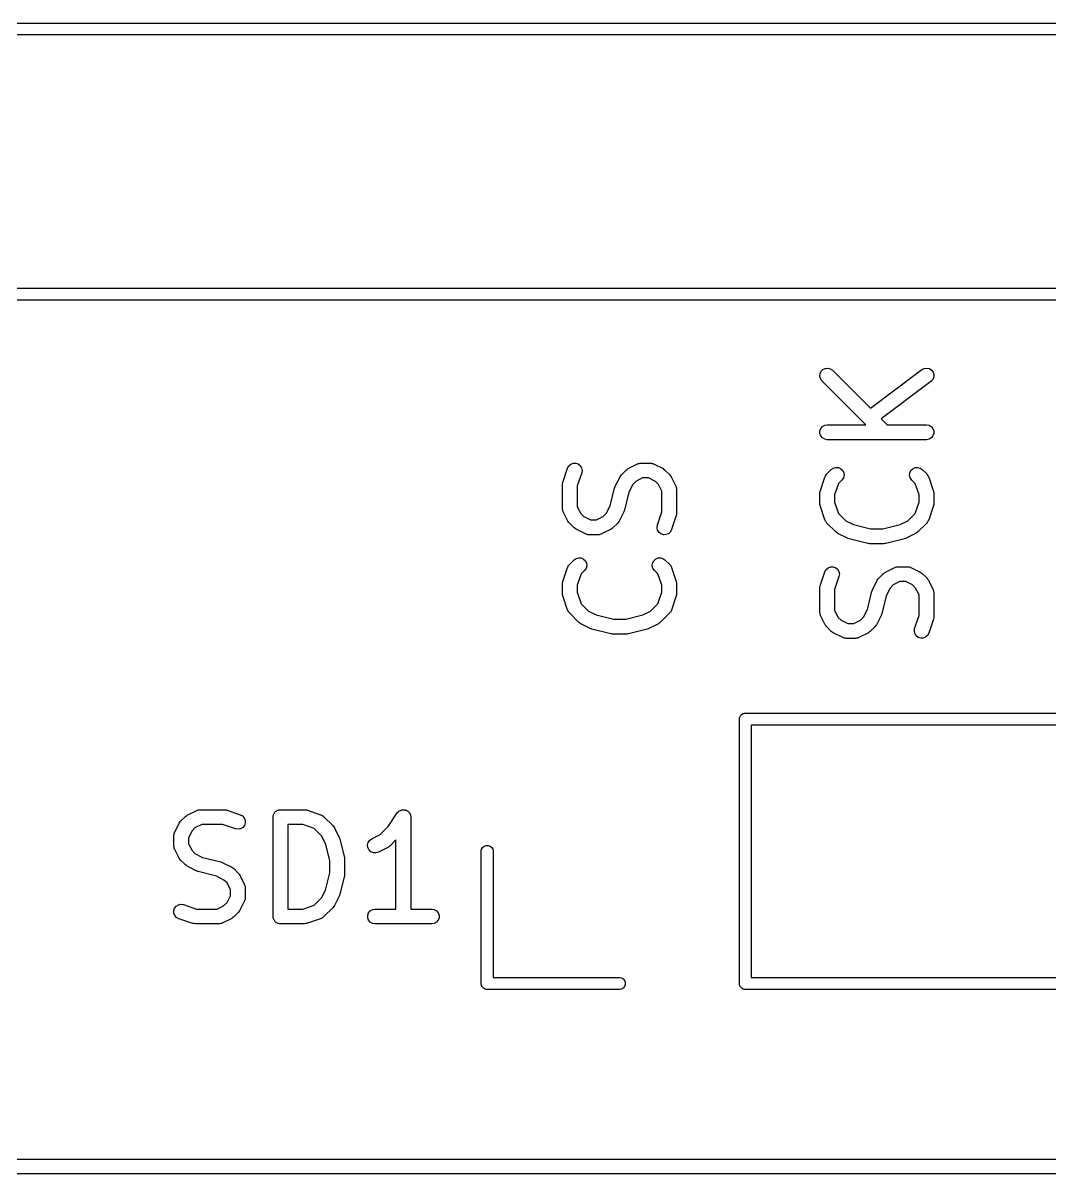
# Model space of a CAD drawing. Extents: x 92.1 to 192.1, y -135.1 to -45.9.
# Drawn here: x 169.97 to 180.31, y -135.07 to -123.49 of the extents above; entities that cross this region are included whole.
import ezdxf

# ---------------------------------------------------------------- set-up
doc = ezdxf.new("R2010")
doc.units = 0
doc.header["$MEASUREMENT"] = 0
doc.layers.add('BLACK', color=7, linetype='CONTINUOUS')

msp = doc.modelspace()

# ---------------------------------------------------------------- linework, layer by layer
at = {"layer": 'BLACK', "linetype": 'CONTINUOUS'}
for p, q in [((150.922, -123.486), (189.032, -123.486)), ((188.967, -123.606), (153.527, -123.606)), ((153.527, -126.156), (188.967, -126.156)), ((191.702, -126.276), (153.462, -126.276)), ((177.993, -127.016), (178.004, -126.992)), ((178.004, -126.992), (178.022, -126.974)), ((178.022, -126.974), (178.046, -126.963)), ((178.046, -126.963), (178.072, -126.96)), ((178.072, -126.96), (178.097, -126.967)), ((178.097, -126.967), (178.118, -126.982)), ((178.118, -126.982), (178.501, -127.365)), ((178.501, -127.365), (179.02, -126.975)), ((179.02, -126.975), (179.043, -126.963)), ((179.043, -126.963), (179.069, -126.96)), ((179.069, -126.96), (179.095, -126.966)), ((179.095, -126.966), (179.116, -126.98)), ((179.116, -126.98), (179.132, -127.001)), ((179.132, -127.001), (179.14, -127.026)), ((177.99, -127.042), (177.993, -127.016)), ((177.997, -127.067), (177.99, -127.042)), ((178.012, -127.088), (177.997, -127.067)), ((178.456, -127.532), (178.012, -127.088)), ((179.11, -127.095), (178.608, -127.472)), ((179.128, -127.076), (179.11, -127.095)), ((179.138, -127.052), (179.128, -127.076)), ((179.14, -127.026), (179.138, -127.052)), ((178.608, -127.472), (178.668, -127.532)), ((177.991, -127.593), (178, -127.569)), ((177.991, -127.62), (177.991, -127.593)), ((178, -127.569), (178.017, -127.549)), ((178.017, -127.549), (178.04, -127.536)), ((178.04, -127.536), (178.065, -127.532)), ((178.065, -127.532), (178.456, -127.532)), ((178.668, -127.532), (179.065, -127.532)), ((179.065, -127.532), (179.091, -127.536)), ((179.091, -127.536), (179.113, -127.549)), ((179.113, -127.549), (179.13, -127.569)), ((179.13, -127.569), (179.139, -127.593)), ((179.139, -127.593), (179.139, -127.62)), ((178, -127.644), (177.991, -127.62)), ((178.017, -127.664), (178, -127.644)), ((178.04, -127.677), (178.017, -127.664)), ((178.065, -127.682), (178.04, -127.677)), ((179.065, -127.682), (178.065, -127.682)), ((179.091, -127.677), (179.065, -127.682)), ((179.113, -127.664), (179.091, -127.677)), ((179.13, -127.644), (179.113, -127.664)), ((179.139, -127.62), (179.13, -127.644)), ((175.463, -127.946), (175.483, -127.928)), ((175.483, -127.928), (175.507, -127.919)), ((175.507, -127.919), (175.533, -127.918)), ((175.533, -127.918), (175.558, -127.926)), ((175.558, -127.926), (175.578, -127.943)), ((176.06, -127.973), (176.155, -127.925)), ((176.155, -127.925), (176.159, -127.924)), ((176.159, -127.924), (176.163, -127.922)), ((176.163, -127.922), (176.172, -127.92)), ((176.172, -127.92), (176.18, -127.918)), ((176.18, -127.918), (176.184, -127.918)), ((176.184, -127.918), (176.189, -127.917)), ((176.189, -127.917), (176.284, -127.917)), ((176.284, -127.917), (176.288, -127.918)), ((176.288, -127.918), (176.292, -127.918)), ((176.292, -127.918), (176.301, -127.92)), ((176.301, -127.92), (176.31, -127.922)), ((176.31, -127.922), (176.313, -127.924)), ((176.313, -127.924), (176.317, -127.925)), ((176.317, -127.925), (176.413, -127.973)), ((175.403, -128.111), (175.451, -127.969)), ((175.451, -127.969), (175.463, -127.946)), ((175.593, -128.016), (175.549, -128.147)), ((175.578, -127.943), (175.592, -127.965)), ((175.592, -127.965), (175.597, -127.99)), ((175.597, -127.99), (175.593, -128.016)), ((175.931, -128.149), (175.979, -128.054)), ((175.979, -128.054), (175.986, -128.044)), ((175.986, -128.044), (175.993, -128.034)), ((175.993, -128.034), (176.04, -127.987)), ((176.04, -127.987), (176.05, -127.98)), ((176.05, -127.98), (176.06, -127.973)), ((176.413, -127.973), (176.422, -127.98)), ((176.422, -127.98), (176.432, -127.987)), ((176.432, -127.987), (176.48, -128.034)), ((176.48, -128.034), (176.487, -128.044)), ((176.487, -128.044), (176.494, -128.054)), ((176.494, -128.054), (176.541, -128.149)), ((178.042, -128.059), (178.044, -128.055)), ((178.044, -128.055), (178.045, -128.051)), ((178.045, -128.051), (178.05, -128.044)), ((178.05, -128.044), (178.054, -128.036)), ((178.054, -128.036), (178.057, -128.033)), ((178.057, -128.033), (178.06, -128.03)), ((178.06, -128.03), (178.107, -127.982)), ((178.107, -127.982), (178.129, -127.967)), ((178.129, -127.967), (178.154, -127.96)), ((178.154, -127.96), (178.18, -127.963)), ((178.18, -127.963), (178.203, -127.974)), ((178.203, -127.974), (178.222, -127.992)), ((178.222, -127.992), (178.233, -128.016)), ((178.235, -128.042), (178.228, -128.067)), ((178.233, -128.016), (178.235, -128.042)), ((178.895, -128.042), (178.897, -128.016)), ((178.902, -128.067), (178.895, -128.042)), ((178.897, -128.016), (178.909, -127.992)), ((178.909, -127.992), (178.927, -127.974)), ((178.927, -127.974), (178.951, -127.963)), ((178.951, -127.963), (178.976, -127.96)), ((178.976, -127.96), (179.002, -127.967)), ((179.002, -127.967), (179.023, -127.982)), ((179.023, -127.982), (179.071, -128.03)), ((179.071, -128.03), (179.073, -128.033)), ((179.073, -128.033), (179.076, -128.036)), ((179.076, -128.036), (179.08, -128.044)), ((179.08, -128.044), (179.086, -128.051)), ((179.086, -128.051), (179.087, -128.055)), ((179.087, -128.055), (179.089, -128.059)), ((175.399, -128.135), (175.401, -128.123)), ((175.399, -128.373), (175.399, -128.135)), ((175.401, -128.123), (175.403, -128.111)), ((175.549, -128.147), (175.549, -128.356)), ((175.88, -128.347), (175.925, -128.165)), ((175.925, -128.165), (175.929, -128.157)), ((175.929, -128.157), (175.931, -128.149)), ((176.107, -128.132), (176.069, -128.209)), ((176.138, -128.102), (176.107, -128.132)), ((176.206, -128.067), (176.138, -128.102)), ((176.266, -128.067), (176.206, -128.067)), ((176.335, -128.102), (176.266, -128.067)), ((176.365, -128.132), (176.335, -128.102)), ((176.399, -128.2), (176.365, -128.132)), ((176.541, -128.149), (176.543, -128.153)), ((176.543, -128.153), (176.545, -128.157)), ((176.545, -128.157), (176.546, -128.166)), ((176.546, -128.166), (176.549, -128.174)), ((176.549, -128.174), (176.549, -128.179)), ((177.994, -128.202), (178.042, -128.059)), ((178.178, -128.123), (178.14, -128.238)), ((178.213, -128.088), (178.178, -128.123)), ((178.228, -128.067), (178.213, -128.088)), ((178.917, -128.088), (178.902, -128.067)), ((178.952, -128.123), (178.917, -128.088)), ((178.99, -128.238), (178.952, -128.123)), ((179.089, -128.059), (179.136, -128.202)), ((176.069, -128.209), (176.023, -128.391)), ((176.399, -128.409), (176.399, -128.2)), ((176.549, -128.179), (176.549, -128.183)), ((176.549, -128.183), (176.549, -128.421)), ((177.99, -128.226), (177.992, -128.214)), ((177.99, -128.321), (177.99, -128.226)), ((177.992, -128.214), (177.994, -128.202)), ((178.14, -128.238), (178.14, -128.309)), ((178.99, -128.309), (178.99, -128.238)), ((179.136, -128.202), (179.138, -128.214)), ((179.138, -128.214), (179.14, -128.226)), ((179.14, -128.226), (179.14, -128.321)), ((175.4, -128.377), (175.399, -128.373)), ((175.4, -128.382), (175.4, -128.377)), ((175.402, -128.39), (175.4, -128.382)), ((175.404, -128.399), (175.402, -128.39)), ((175.406, -128.403), (175.404, -128.399)), ((175.407, -128.407), (175.406, -128.403)), ((175.549, -128.356), (175.584, -128.424)), ((175.841, -128.424), (175.88, -128.347)), ((176.02, -128.399), (176.018, -128.407)), ((176.023, -128.391), (176.02, -128.399)), ((177.992, -128.333), (177.99, -128.321)), ((177.994, -128.345), (177.992, -128.333)), ((178.042, -128.487), (177.994, -128.345)), ((178.14, -128.309), (178.178, -128.423)), ((178.952, -128.423), (178.99, -128.309)), ((179.136, -128.345), (179.089, -128.487)), ((179.138, -128.333), (179.136, -128.345)), ((179.14, -128.321), (179.138, -128.333)), ((175.455, -128.502), (175.407, -128.407)), ((175.462, -128.512), (175.455, -128.502)), ((175.469, -128.522), (175.462, -128.512)), ((175.517, -128.569), (175.469, -128.522)), ((175.584, -128.424), (175.614, -128.454)), ((175.614, -128.454), (175.683, -128.489)), ((175.683, -128.489), (175.742, -128.489)), ((175.742, -128.489), (175.811, -128.454)), ((175.811, -128.454), (175.841, -128.424)), ((175.956, -128.522), (175.908, -128.569)), ((175.963, -128.512), (175.956, -128.522)), ((175.97, -128.502), (175.963, -128.512)), ((176.018, -128.407), (175.97, -128.502)), ((176.356, -128.54), (176.399, -128.409)), ((176.546, -128.445), (176.498, -128.587)), ((176.547, -128.433), (176.546, -128.445)), ((176.549, -128.421), (176.547, -128.433)), ((178.044, -128.491), (178.042, -128.487)), ((178.045, -128.495), (178.044, -128.491)), ((178.05, -128.503), (178.045, -128.495)), ((178.054, -128.51), (178.05, -128.503)), ((178.057, -128.513), (178.054, -128.51)), ((178.06, -128.517), (178.057, -128.513)), ((178.155, -128.612), (178.06, -128.517)), ((178.178, -128.423), (178.252, -128.497)), ((178.252, -128.497), (178.329, -128.536)), ((178.801, -128.536), (178.878, -128.497)), ((178.878, -128.497), (178.952, -128.423)), ((179.071, -128.517), (178.975, -128.612)), ((179.073, -128.513), (179.071, -128.517)), ((179.076, -128.51), (179.073, -128.513)), ((179.08, -128.503), (179.076, -128.51)), ((179.086, -128.495), (179.08, -128.503)), ((179.087, -128.491), (179.086, -128.495)), ((179.089, -128.487), (179.087, -128.491)), ((175.526, -128.576), (175.517, -128.569)), ((175.536, -128.583), (175.526, -128.576)), ((175.631, -128.631), (175.536, -128.583)), ((175.635, -128.632), (175.631, -128.631)), ((175.639, -128.634), (175.635, -128.632)), ((175.648, -128.636), (175.639, -128.634)), ((175.656, -128.638), (175.648, -128.636)), ((175.777, -128.636), (175.769, -128.638)), ((175.786, -128.634), (175.777, -128.636)), ((175.789, -128.632), (175.786, -128.634)), ((175.794, -128.631), (175.789, -128.632)), ((175.889, -128.583), (175.794, -128.631)), ((175.899, -128.576), (175.889, -128.583)), ((175.908, -128.569), (175.899, -128.576)), ((176.352, -128.566), (176.356, -128.54)), ((176.357, -128.591), (176.352, -128.566)), ((176.371, -128.613), (176.357, -128.591)), ((176.391, -128.63), (176.371, -128.613)), ((176.416, -128.638), (176.391, -128.63)), ((176.442, -128.637), (176.416, -128.638)), ((176.466, -128.628), (176.442, -128.637)), ((176.486, -128.61), (176.466, -128.628)), ((176.498, -128.587), (176.486, -128.61)), ((178.165, -128.619), (178.155, -128.612)), ((178.174, -128.626), (178.165, -128.619)), ((178.27, -128.674), (178.174, -128.626)), ((178.329, -128.536), (178.503, -128.579)), ((178.503, -128.579), (178.627, -128.579)), ((178.627, -128.579), (178.801, -128.536)), ((178.956, -128.626), (178.861, -128.674)), ((178.966, -128.619), (178.956, -128.626)), ((178.975, -128.612), (178.966, -128.619)), ((175.661, -128.638), (175.656, -128.638)), ((175.665, -128.639), (175.661, -128.638)), ((175.76, -128.639), (175.665, -128.639)), ((175.764, -128.638), (175.76, -128.639)), ((175.769, -128.638), (175.764, -128.638)), ((178.278, -128.676), (178.27, -128.674)), ((178.285, -128.679), (178.278, -128.676)), ((178.476, -128.727), (178.285, -128.679)), ((178.485, -128.728), (178.476, -128.727)), ((178.494, -128.729), (178.485, -128.728)), ((178.637, -128.729), (178.494, -128.729)), ((178.646, -128.728), (178.637, -128.729)), ((178.655, -128.727), (178.646, -128.728)), ((178.845, -128.679), (178.655, -128.727)), ((178.853, -128.676), (178.845, -128.679)), ((178.861, -128.674), (178.853, -128.676)), ((175.403, -129.111), (175.451, -128.969)), ((175.451, -128.969), (175.453, -128.965)), ((175.453, -128.965), (175.454, -128.961)), ((175.454, -128.961), (175.459, -128.953)), ((175.459, -128.953), (175.463, -128.946)), ((175.463, -128.946), (175.466, -128.943)), ((175.466, -128.943), (175.469, -128.939)), ((175.469, -128.939), (175.517, -128.892)), ((175.517, -128.892), (175.538, -128.877)), ((175.538, -128.877), (175.563, -128.87)), ((175.563, -128.87), (175.589, -128.872)), ((175.589, -128.872), (175.613, -128.883)), ((175.613, -128.883), (175.631, -128.902)), ((175.638, -128.976), (175.623, -128.998)), ((175.631, -128.902), (175.642, -128.925)), ((175.644, -128.951), (175.638, -128.976)), ((175.642, -128.925), (175.644, -128.951)), ((176.304, -128.951), (176.307, -128.925)), ((176.311, -128.976), (176.304, -128.951)), ((176.307, -128.925), (176.318, -128.902)), ((176.326, -128.998), (176.311, -128.976)), ((176.318, -128.902), (176.336, -128.883)), ((176.336, -128.883), (176.36, -128.872)), ((176.36, -128.872), (176.386, -128.87)), ((176.386, -128.87), (176.411, -128.877)), ((176.411, -128.877), (176.432, -128.892)), ((176.432, -128.892), (176.48, -128.939)), ((176.48, -128.939), (176.482, -128.943)), ((176.482, -128.943), (176.486, -128.946)), ((176.486, -128.946), (176.49, -128.953)), ((176.49, -128.953), (176.495, -128.961)), ((176.495, -128.961), (176.496, -128.965)), ((176.496, -128.965), (176.498, -128.969)), ((176.498, -128.969), (176.546, -129.111)), ((178.054, -128.988), (178.074, -128.971)), ((178.074, -128.971), (178.098, -128.962)), ((178.098, -128.962), (178.124, -128.961)), ((178.124, -128.961), (178.149, -128.969)), ((178.149, -128.969), (178.169, -128.985)), ((178.169, -128.985), (178.183, -129.008)), ((178.651, -129.016), (178.746, -128.968)), ((178.746, -128.968), (178.75, -128.967)), ((178.75, -128.967), (178.754, -128.965)), ((178.754, -128.965), (178.762, -128.963)), ((178.762, -128.963), (178.771, -128.961)), ((178.771, -128.961), (178.775, -128.961)), ((178.775, -128.961), (178.779, -128.96)), ((178.779, -128.96), (178.875, -128.96)), ((178.875, -128.96), (178.879, -128.961)), ((178.879, -128.961), (178.883, -128.961)), ((178.883, -128.961), (178.892, -128.963)), ((178.892, -128.963), (178.9, -128.965)), ((178.9, -128.965), (178.904, -128.967)), ((178.904, -128.967), (178.908, -128.968)), ((178.908, -128.968), (179.003, -129.016)), ((175.588, -129.033), (175.549, -129.147)), ((175.623, -128.998), (175.588, -129.033)), ((176.361, -129.033), (176.326, -128.998)), ((176.399, -129.147), (176.361, -129.033)), ((177.994, -129.154), (178.042, -129.011)), ((178.042, -129.011), (178.054, -128.988)), ((178.184, -129.059), (178.14, -129.19)), ((178.183, -129.008), (178.188, -129.033)), ((178.188, -129.033), (178.184, -129.059)), ((178.522, -129.192), (178.57, -129.097)), ((178.57, -129.097), (178.577, -129.087)), ((178.577, -129.087), (178.584, -129.077)), ((178.584, -129.077), (178.631, -129.03)), ((178.631, -129.03), (178.641, -129.023)), ((178.641, -129.023), (178.651, -129.016)), ((179.003, -129.016), (179.013, -129.023)), ((179.013, -129.023), (179.023, -129.03)), ((179.023, -129.03), (179.071, -129.077)), ((179.071, -129.077), (179.077, -129.087)), ((179.077, -129.087), (179.085, -129.097)), ((179.085, -129.097), (179.132, -129.192)), ((175.399, -129.135), (175.401, -129.123)), ((175.399, -129.23), (175.399, -129.135)), ((175.401, -129.123), (175.403, -129.111)), ((175.549, -129.147), (175.549, -129.218)), ((176.399, -129.218), (176.399, -129.147)), ((176.546, -129.111), (176.547, -129.123)), ((176.547, -129.123), (176.549, -129.135)), ((176.549, -129.135), (176.549, -129.23)), ((177.99, -129.178), (177.992, -129.166)), ((177.99, -129.416), (177.99, -129.178)), ((177.992, -129.166), (177.994, -129.154)), ((178.14, -129.19), (178.14, -129.398)), ((178.471, -129.39), (178.516, -129.207)), ((178.516, -129.207), (178.52, -129.2)), ((178.52, -129.2), (178.522, -129.192)), ((178.698, -129.175), (178.66, -129.252)), ((178.729, -129.144), (178.698, -129.175)), ((178.797, -129.11), (178.729, -129.144)), ((178.857, -129.11), (178.797, -129.11)), ((178.926, -129.144), (178.857, -129.11)), ((178.956, -129.175), (178.926, -129.144)), ((178.99, -129.243), (178.956, -129.175)), ((179.132, -129.192), (179.133, -129.196)), ((179.133, -129.196), (179.136, -129.2)), ((179.136, -129.2), (179.137, -129.209)), ((179.137, -129.209), (179.14, -129.217)), ((179.14, -129.217), (179.139, -129.221)), ((175.401, -129.242), (175.399, -129.23)), ((175.403, -129.254), (175.401, -129.242)), ((175.451, -129.397), (175.403, -129.254)), ((175.549, -129.218), (175.588, -129.333)), ((175.588, -129.333), (175.662, -129.407)), ((176.287, -129.407), (176.361, -129.333)), ((176.361, -129.333), (176.399, -129.218)), ((176.546, -129.254), (176.498, -129.397)), ((176.547, -129.242), (176.546, -129.254)), ((176.549, -129.23), (176.547, -129.242)), ((178.66, -129.252), (178.614, -129.434)), ((178.99, -129.451), (178.99, -129.243)), ((179.139, -129.221), (179.14, -129.226)), ((179.14, -129.226), (179.14, -129.464)), ((175.453, -129.401), (175.451, -129.397)), ((175.454, -129.405), (175.453, -129.401)), ((175.459, -129.412), (175.454, -129.405)), ((175.463, -129.42), (175.459, -129.412)), ((175.466, -129.423), (175.463, -129.42)), ((175.469, -129.426), (175.466, -129.423)), ((175.564, -129.522), (175.469, -129.426)), ((175.662, -129.407), (175.739, -129.445)), ((175.739, -129.445), (175.912, -129.489)), ((176.037, -129.489), (176.21, -129.445)), ((176.21, -129.445), (176.287, -129.407)), ((176.48, -129.426), (176.385, -129.522)), ((176.482, -129.423), (176.48, -129.426)), ((176.486, -129.42), (176.482, -129.423)), ((176.49, -129.412), (176.486, -129.42)), ((176.495, -129.405), (176.49, -129.412)), ((176.496, -129.401), (176.495, -129.405)), ((176.498, -129.397), (176.496, -129.401)), ((177.991, -129.42), (177.99, -129.416)), ((177.991, -129.425), (177.991, -129.42)), ((177.993, -129.433), (177.991, -129.425)), ((177.995, -129.442), (177.993, -129.433)), ((177.997, -129.445), (177.995, -129.442)), ((177.998, -129.45), (177.997, -129.445)), ((178.14, -129.398), (178.174, -129.467)), ((178.432, -129.467), (178.471, -129.39)), ((178.611, -129.442), (178.608, -129.45)), ((178.614, -129.434), (178.611, -129.442)), ((175.574, -129.528), (175.564, -129.522)), ((175.584, -129.536), (175.574, -129.528)), ((175.679, -129.583), (175.584, -129.536)), ((175.912, -129.489), (176.037, -129.489)), ((176.365, -129.536), (176.27, -129.583)), ((176.375, -129.528), (176.365, -129.536)), ((176.385, -129.522), (176.375, -129.528)), ((178.046, -129.545), (177.998, -129.45)), ((178.053, -129.554), (178.046, -129.545)), ((178.06, -129.564), (178.053, -129.554)), ((178.107, -129.612), (178.06, -129.564)), ((178.174, -129.467), (178.205, -129.497)), ((178.205, -129.497), (178.273, -129.532)), ((178.273, -129.532), (178.333, -129.532)), ((178.333, -129.532), (178.402, -129.497)), ((178.402, -129.497), (178.432, -129.467)), ((178.547, -129.564), (178.499, -129.612)), ((178.554, -129.554), (178.547, -129.564)), ((178.561, -129.545), (178.554, -129.554)), ((178.608, -129.45), (178.561, -129.545)), ((178.946, -129.583), (178.99, -129.451)), ((179.136, -129.487), (179.089, -129.63)), ((179.138, -129.475), (179.136, -129.487)), ((179.14, -129.464), (179.138, -129.475)), ((175.687, -129.586), (175.679, -129.583)), ((175.694, -129.589), (175.687, -129.586)), ((175.885, -129.636), (175.694, -129.589)), ((175.894, -129.637), (175.885, -129.636)), ((175.903, -129.639), (175.894, -129.637)), ((176.046, -129.639), (175.903, -129.639)), ((176.055, -129.637), (176.046, -129.639)), ((176.064, -129.636), (176.055, -129.637)), ((176.254, -129.589), (176.064, -129.636)), ((176.262, -129.586), (176.254, -129.589)), ((176.27, -129.583), (176.262, -129.586)), ((178.117, -129.619), (178.107, -129.612)), ((178.127, -129.626), (178.117, -129.619)), ((178.222, -129.674), (178.127, -129.626)), ((178.226, -129.675), (178.222, -129.674)), ((178.23, -129.677), (178.226, -129.675)), ((178.239, -129.679), (178.23, -129.677)), ((178.247, -129.681), (178.239, -129.679)), ((178.368, -129.679), (178.359, -129.681)), ((178.377, -129.677), (178.368, -129.679)), ((178.38, -129.675), (178.377, -129.677)), ((178.384, -129.674), (178.38, -129.675)), ((178.48, -129.626), (178.384, -129.674)), ((178.489, -129.619), (178.48, -129.626)), ((178.499, -129.612), (178.489, -129.619)), ((178.943, -129.609), (178.946, -129.583)), ((178.948, -129.634), (178.943, -129.609)), ((178.961, -129.656), (178.948, -129.634)), ((178.982, -129.672), (178.961, -129.656)), ((179.007, -129.681), (178.982, -129.672)), ((179.033, -129.68), (179.007, -129.681)), ((179.057, -129.67), (179.033, -129.68)), ((179.076, -129.653), (179.057, -129.67)), ((179.089, -129.63), (179.076, -129.653)), ((178.251, -129.681), (178.247, -129.681)), ((178.256, -129.682), (178.251, -129.681)), ((178.351, -129.682), (178.256, -129.682)), ((178.355, -129.681), (178.351, -129.682)), ((178.359, -129.681), (178.355, -129.681)), ((177.181, -130.485), (177.183, -130.48)), ((177.181, -130.491), (177.181, -130.485)), ((177.181, -133.161), (177.181, -130.491)), ((177.183, -130.48), (177.184, -130.475)), ((177.184, -130.475), (177.187, -130.471)), ((177.187, -130.471), (177.188, -130.466)), ((177.188, -130.466), (177.192, -130.461)), ((177.192, -130.461), (177.195, -130.457)), ((177.195, -130.457), (177.199, -130.453)), ((177.199, -130.453), (177.202, -130.449)), ((177.202, -130.449), (177.207, -130.447)), ((177.207, -130.447), (177.211, -130.443)), ((177.211, -130.443), (177.216, -130.441)), ((177.216, -130.441), (177.22, -130.439)), ((177.22, -130.439), (177.226, -130.438)), ((177.226, -130.438), (177.231, -130.436)), ((177.231, -130.436), (177.236, -130.436)), ((177.236, -130.436), (177.236, -130.436)), ((177.236, -130.436), (190.006, -130.436)), ((177.301, -130.556), (177.301, -133.096)), ((189.941, -130.556), (177.301, -130.556)), ((171.621, -131.462), (171.717, -131.414)), ((171.717, -131.414), (171.721, -131.413)), ((171.721, -131.413), (171.725, -131.411)), ((171.725, -131.411), (171.733, -131.41)), ((171.733, -131.41), (171.742, -131.407)), ((171.742, -131.407), (171.746, -131.407)), ((171.746, -131.407), (171.75, -131.407)), ((171.75, -131.407), (171.988, -131.407)), ((171.988, -131.407), (172, -131.409)), ((172, -131.409), (172.012, -131.41)), ((172.012, -131.41), (172.155, -131.458)), ((172.517, -131.421), (172.522, -131.417)), ((172.522, -131.417), (172.528, -131.414)), ((172.528, -131.414), (172.534, -131.411)), ((172.534, -131.411), (172.541, -131.41)), ((172.541, -131.41), (172.547, -131.408)), ((172.547, -131.408), (172.553, -131.408)), ((172.553, -131.408), (172.56, -131.407)), ((172.56, -131.407), (172.798, -131.407)), ((172.798, -131.407), (172.81, -131.409)), ((172.81, -131.409), (172.822, -131.41)), ((172.822, -131.41), (172.964, -131.458)), ((173.753, -131.421), (173.757, -131.419)), ((173.757, -131.419), (173.76, -131.417)), ((173.76, -131.417), (173.769, -131.414)), ((173.769, -131.414), (173.777, -131.41)), ((173.777, -131.41), (173.781, -131.409)), ((173.781, -131.409), (173.785, -131.408)), ((173.785, -131.408), (173.794, -131.408)), ((173.794, -131.408), (173.803, -131.407)), ((173.803, -131.407), (173.807, -131.408)), ((173.807, -131.408), (173.811, -131.408)), ((173.811, -131.408), (173.819, -131.411)), ((173.819, -131.411), (173.828, -131.413)), ((173.828, -131.413), (173.831, -131.415)), ((173.831, -131.415), (173.835, -131.417)), ((173.835, -131.417), (173.842, -131.422)), ((171.54, -131.543), (171.547, -131.534)), ((171.547, -131.534), (171.554, -131.524)), ((171.554, -131.524), (171.602, -131.476)), ((171.602, -131.476), (171.612, -131.469)), ((171.612, -131.469), (171.621, -131.462)), ((172.155, -131.458), (172.178, -131.47)), ((172.178, -131.47), (172.195, -131.49)), ((172.195, -131.49), (172.205, -131.514)), ((172.205, -131.514), (172.205, -131.54)), ((172.485, -131.482), (172.486, -131.475)), ((172.485, -132.482), (172.485, -131.482)), ((172.486, -131.469), (172.488, -131.462)), ((172.486, -131.475), (172.486, -131.469)), ((172.488, -131.462), (172.489, -131.456)), ((172.489, -131.456), (172.492, -131.45)), ((172.492, -131.45), (172.495, -131.444)), ((172.495, -131.444), (172.499, -131.439)), ((172.499, -131.439), (172.502, -131.433)), ((172.502, -131.433), (172.507, -131.429)), ((172.507, -131.429), (172.511, -131.424)), ((172.511, -131.424), (172.517, -131.421)), ((172.964, -131.458), (172.968, -131.46)), ((172.968, -131.46), (172.972, -131.461)), ((172.972, -131.461), (172.98, -131.466)), ((172.98, -131.466), (172.987, -131.47)), ((172.987, -131.47), (172.99, -131.474)), ((172.99, -131.474), (172.994, -131.476)), ((172.994, -131.476), (173.089, -131.571)), ((173.644, -131.577), (173.735, -131.44)), ((173.735, -131.44), (173.738, -131.437)), ((173.738, -131.437), (173.74, -131.433)), ((173.74, -131.433), (173.747, -131.428)), ((173.747, -131.428), (173.753, -131.421)), ((173.842, -131.422), (173.85, -131.427)), ((173.85, -131.427), (173.852, -131.431)), ((173.852, -131.431), (173.855, -131.433)), ((173.855, -131.433), (173.86, -131.441)), ((173.86, -131.441), (173.865, -131.448)), ((173.865, -131.448), (173.866, -131.452)), ((173.866, -131.452), (173.868, -131.456)), ((173.868, -131.456), (173.87, -131.465)), ((173.87, -131.465), (173.872, -131.473)), ((173.872, -131.473), (173.872, -131.477)), ((173.872, -131.477), (173.873, -131.482)), ((173.873, -131.482), (173.873, -132.407)), ((171.488, -131.655), (171.489, -131.646)), ((171.489, -131.646), (171.491, -131.643)), ((171.491, -131.643), (171.493, -131.639)), ((171.493, -131.639), (171.54, -131.543)), ((171.669, -131.621), (171.635, -131.69)), ((171.699, -131.591), (171.669, -131.621)), ((171.768, -131.557), (171.699, -131.591)), ((171.976, -131.557), (171.768, -131.557)), ((172.107, -131.6), (171.976, -131.557)), ((172.133, -131.604), (172.107, -131.6)), ((172.159, -131.599), (172.133, -131.604)), ((172.181, -131.585), (172.159, -131.599)), ((172.197, -131.565), (172.181, -131.585)), ((172.205, -131.54), (172.197, -131.565)), ((172.635, -131.557), (172.635, -132.407)), ((172.786, -131.557), (172.635, -131.557)), ((172.9, -131.595), (172.786, -131.557)), ((172.974, -131.669), (172.9, -131.595)), ((173.089, -131.571), (173.096, -131.581)), ((173.096, -131.581), (173.103, -131.591)), ((173.103, -131.591), (173.151, -131.686)), ((173.563, -131.658), (173.644, -131.577)), ((171.485, -131.663), (171.488, -131.655)), ((171.485, -131.668), (171.485, -131.663)), ((171.485, -131.672), (171.485, -131.668)), ((171.485, -131.767), (171.485, -131.672)), ((171.635, -131.69), (171.635, -131.75)), ((171.635, -131.75), (171.669, -131.818)), ((173.013, -131.746), (172.974, -131.669)), ((173.056, -131.919), (173.013, -131.746)), ((173.151, -131.686), (173.153, -131.694)), ((173.153, -131.694), (173.156, -131.701)), ((173.156, -131.701), (173.204, -131.892)), ((173.437, -131.763), (173.443, -131.737)), ((173.44, -131.789), (173.437, -131.763)), ((173.443, -131.737), (173.458, -131.716)), ((173.458, -131.716), (173.479, -131.7)), ((173.479, -131.7), (173.563, -131.658)), ((173.723, -131.71), (173.66, -131.773)), ((173.723, -132.407), (173.723, -131.71)), ((174.611, -131.773), (174.631, -131.766)), ((174.631, -131.766), (174.652, -131.766)), ((174.652, -131.766), (174.672, -131.773)), ((171.485, -131.772), (171.485, -131.767)), ((171.485, -131.776), (171.485, -131.772)), ((171.488, -131.784), (171.485, -131.776)), ((171.489, -131.793), (171.488, -131.784)), ((171.491, -131.797), (171.489, -131.793)), ((171.493, -131.801), (171.491, -131.797)), ((171.54, -131.896), (171.493, -131.801)), ((171.669, -131.818), (171.699, -131.849)), ((171.699, -131.849), (171.776, -131.887)), ((173.452, -131.812), (173.44, -131.789)), ((173.471, -131.83), (173.452, -131.812)), ((173.495, -131.84), (173.471, -131.83)), ((173.521, -131.842), (173.495, -131.84)), ((173.546, -131.834), (173.521, -131.842)), ((173.641, -131.787), (173.546, -131.834)), ((173.651, -131.78), (173.641, -131.787)), ((173.66, -131.773), (173.651, -131.78)), ((174.581, -131.821), (174.584, -131.805)), ((174.581, -133.161), (174.581, -131.821)), ((174.584, -131.805), (174.595, -131.787)), ((174.595, -131.787), (174.611, -131.773)), ((174.672, -131.773), (174.688, -131.787)), ((174.688, -131.787), (174.698, -131.805)), ((174.698, -131.805), (174.701, -131.821)), ((174.701, -131.821), (174.701, -133.096)), ((171.547, -131.906), (171.54, -131.896)), ((171.554, -131.916), (171.547, -131.906)), ((171.602, -131.963), (171.554, -131.916)), ((171.612, -131.97), (171.602, -131.963)), ((171.621, -131.977), (171.612, -131.97)), ((171.717, -132.025), (171.621, -131.977)), ((171.776, -131.887), (171.959, -131.933)), ((171.959, -131.933), (171.966, -131.936)), ((171.966, -131.936), (171.974, -131.938)), ((171.974, -131.938), (172.069, -131.986)), ((172.069, -131.986), (172.079, -131.993)), ((172.079, -131.993), (172.089, -132)), ((173.056, -132.044), (173.056, -131.919)), ((173.204, -131.892), (173.205, -131.901)), ((173.205, -131.901), (173.206, -131.91)), ((173.206, -131.91), (173.206, -132.053)), ((171.724, -132.027), (171.717, -132.025)), ((171.732, -132.031), (171.724, -132.027)), ((171.914, -132.076), (171.732, -132.031)), ((171.991, -132.115), (171.914, -132.076)), ((172.089, -132), (172.137, -132.048)), ((172.137, -132.048), (172.143, -132.057)), ((172.143, -132.057), (172.151, -132.067)), ((172.151, -132.067), (172.198, -132.162)), ((173.013, -132.217), (173.056, -132.044)), ((173.204, -132.071), (173.156, -132.262)), ((173.205, -132.062), (173.204, -132.071)), ((173.206, -132.053), (173.205, -132.062)), ((172.022, -132.145), (171.991, -132.115)), ((172.056, -132.214), (172.022, -132.145)), ((172.056, -132.273), (172.056, -132.214)), ((172.198, -132.162), (172.199, -132.166)), ((172.199, -132.166), (172.202, -132.17)), ((172.202, -132.17), (172.203, -132.179)), ((172.203, -132.179), (172.206, -132.187)), ((172.206, -132.187), (172.205, -132.192)), ((172.205, -132.192), (172.206, -132.196)), ((172.206, -132.196), (172.206, -132.291)), ((172.974, -132.294), (173.013, -132.217)), ((171.991, -132.372), (172.022, -132.342)), ((172.022, -132.342), (172.056, -132.273)), ((172.198, -132.325), (172.151, -132.42)), ((172.199, -132.321), (172.198, -132.325)), ((172.202, -132.317), (172.199, -132.321)), ((172.203, -132.308), (172.202, -132.317)), ((172.206, -132.3), (172.203, -132.308)), ((172.206, -132.291), (172.205, -132.295)), ((172.205, -132.295), (172.206, -132.3)), ((172.9, -132.368), (172.974, -132.294)), ((173.151, -132.277), (173.103, -132.372)), ((173.153, -132.269), (173.151, -132.277)), ((173.156, -132.262), (173.153, -132.269)), ((171.486, -132.423), (171.494, -132.398)), ((171.486, -132.449), (171.486, -132.423)), ((171.496, -132.473), (171.486, -132.449)), ((171.494, -132.398), (171.51, -132.378)), ((171.51, -132.378), (171.532, -132.364)), ((171.532, -132.364), (171.558, -132.359)), ((171.558, -132.359), (171.583, -132.363)), ((171.583, -132.363), (171.715, -132.407)), ((171.715, -132.407), (171.923, -132.407)), ((171.923, -132.407), (171.991, -132.372)), ((172.137, -132.439), (172.089, -132.487)), ((172.143, -132.43), (172.137, -132.439)), ((172.151, -132.42), (172.143, -132.43)), ((172.635, -132.407), (172.786, -132.407)), ((172.786, -132.407), (172.9, -132.368)), ((173.089, -132.392), (172.994, -132.487)), ((173.096, -132.382), (173.089, -132.392)), ((173.103, -132.372), (173.096, -132.382)), ((173.438, -132.469), (173.447, -132.444)), ((173.447, -132.444), (173.464, -132.424)), ((173.464, -132.424), (173.486, -132.411)), ((173.486, -132.411), (173.512, -132.407)), ((173.512, -132.407), (173.723, -132.407)), ((173.873, -132.407), (174.084, -132.407)), ((174.084, -132.407), (174.109, -132.411)), ((174.109, -132.411), (174.132, -132.424)), ((174.132, -132.424), (174.148, -132.444)), ((174.148, -132.444), (174.157, -132.469)), ((171.513, -132.493), (171.496, -132.473)), ((171.536, -132.505), (171.513, -132.493)), ((171.679, -132.553), (171.536, -132.505)), ((171.691, -132.554), (171.679, -132.553)), ((171.703, -132.557), (171.691, -132.554)), ((171.941, -132.557), (171.703, -132.557)), ((171.945, -132.556), (171.941, -132.557)), ((171.949, -132.556), (171.945, -132.556)), ((171.958, -132.554), (171.949, -132.556)), ((171.966, -132.552), (171.958, -132.554)), ((171.97, -132.55), (171.966, -132.552)), ((171.974, -132.549), (171.97, -132.55)), ((172.069, -132.501), (171.974, -132.549)), ((172.079, -132.494), (172.069, -132.501)), ((172.089, -132.487), (172.079, -132.494)), ((172.486, -132.488), (172.485, -132.482)), ((172.486, -132.495), (172.486, -132.488)), ((172.488, -132.501), (172.486, -132.495)), ((172.489, -132.507), (172.488, -132.501)), ((172.492, -132.513), (172.489, -132.507)), ((172.495, -132.519), (172.492, -132.513)), ((172.499, -132.524), (172.495, -132.519)), ((172.502, -132.53), (172.499, -132.524)), ((172.507, -132.534), (172.502, -132.53)), ((172.511, -132.539), (172.507, -132.534)), ((172.517, -132.542), (172.511, -132.539)), ((172.522, -132.547), (172.517, -132.542)), ((172.528, -132.549), (172.522, -132.547)), ((172.534, -132.552), (172.528, -132.549)), ((172.541, -132.553), (172.534, -132.552)), ((172.547, -132.555), (172.541, -132.553)), ((172.553, -132.555), (172.547, -132.555)), ((172.56, -132.557), (172.553, -132.555)), ((172.798, -132.557), (172.56, -132.557)), ((172.81, -132.554), (172.798, -132.557)), ((172.822, -132.553), (172.81, -132.554)), ((172.964, -132.505), (172.822, -132.553)), ((172.968, -132.503), (172.964, -132.505)), ((172.972, -132.502), (172.968, -132.503)), ((172.98, -132.497), (172.972, -132.502)), ((172.987, -132.493), (172.98, -132.497)), ((172.99, -132.489), (172.987, -132.493)), ((172.994, -132.487), (172.99, -132.489)), ((173.438, -132.495), (173.438, -132.469)), ((173.447, -132.519), (173.438, -132.495)), ((173.464, -132.539), (173.447, -132.519)), ((173.486, -132.552), (173.464, -132.539)), ((173.512, -132.557), (173.486, -132.552)), ((174.084, -132.557), (173.512, -132.557)), ((174.109, -132.552), (174.084, -132.557)), ((174.132, -132.539), (174.109, -132.552)), ((174.148, -132.519), (174.132, -132.539)), ((174.157, -132.495), (174.148, -132.519)), ((174.157, -132.469), (174.157, -132.495)), ((174.701, -133.096), (175.976, -133.096)), ((175.976, -133.096), (175.992, -133.099)), ((175.992, -133.099), (176.01, -133.109)), ((176.01, -133.109), (176.024, -133.126)), ((176.024, -133.126), (176.031, -133.145)), ((176.031, -133.145), (176.031, -133.167)), ((177.301, -133.096), (189.941, -133.096)), ((174.581, -133.167), (174.581, -133.161)), ((174.581, -133.161), (174.581, -133.161)), ((174.583, -133.172), (174.581, -133.167)), ((174.584, -133.177), (174.583, -133.172)), ((174.587, -133.181), (174.584, -133.177)), ((174.588, -133.186), (174.587, -133.181)), ((174.592, -133.191), (174.588, -133.186)), ((174.595, -133.195), (174.592, -133.191)), ((174.599, -133.199), (174.595, -133.195)), ((174.602, -133.203), (174.599, -133.199)), ((174.607, -133.205), (174.602, -133.203)), ((174.611, -133.209), (174.607, -133.205)), ((174.616, -133.211), (174.611, -133.209)), ((174.62, -133.213), (174.616, -133.211)), ((174.626, -133.214), (174.62, -133.213)), ((174.631, -133.216), (174.626, -133.214)), ((174.636, -133.216), (174.631, -133.216)), ((175.976, -133.216), (174.636, -133.216)), ((174.636, -133.216), (174.636, -133.216)), ((175.992, -133.213), (175.976, -133.216)), ((176.01, -133.203), (175.992, -133.213)), ((176.024, -133.186), (176.01, -133.203)), ((176.031, -133.167), (176.024, -133.186)), ((177.181, -133.167), (177.181, -133.161)), ((177.181, -133.161), (177.181, -133.161)), ((177.183, -133.172), (177.181, -133.167)), ((177.184, -133.177), (177.183, -133.172)), ((177.187, -133.181), (177.184, -133.177)), ((177.188, -133.186), (177.187, -133.181)), ((177.192, -133.191), (177.188, -133.186)), ((177.195, -133.195), (177.192, -133.191)), ((177.199, -133.199), (177.195, -133.195)), ((177.202, -133.203), (177.199, -133.199)), ((177.207, -133.205), (177.202, -133.203)), ((177.211, -133.209), (177.207, -133.205)), ((177.216, -133.211), (177.211, -133.209)), ((177.22, -133.213), (177.216, -133.211)), ((177.226, -133.214), (177.22, -133.213)), ((177.231, -133.216), (177.226, -133.214)), ((177.236, -133.216), (177.231, -133.216)), ((190.006, -133.216), (177.236, -133.216)), ((177.236, -133.216), (177.236, -133.216)), ((92.275, -134.925), (191.925, -134.925)), ((191.987, -135.075), (92.1934, -135.075))]:
    msp.add_line(p, q, dxfattribs=at)

doc.saveas('drawing.dxf')
